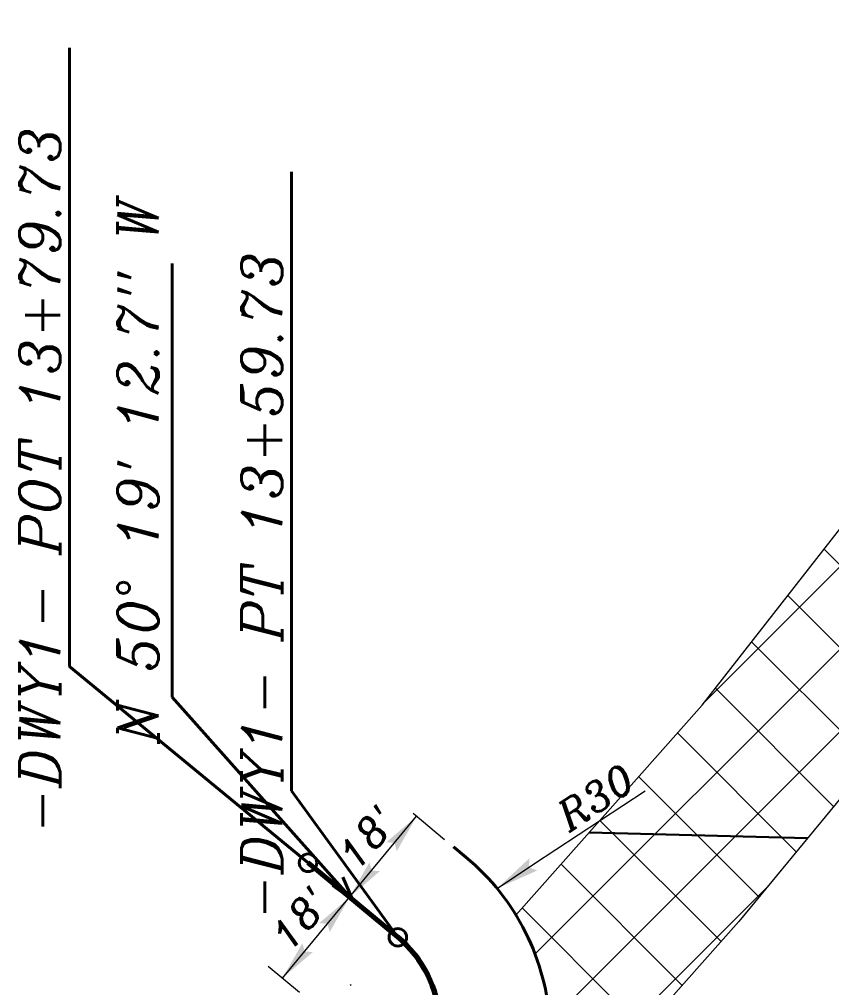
# Model space of a CAD drawing. Extents: x 2081963 to 2085386, y 738291 to 742228.
# Drawn here: x 2083409.4 to 2083548.5, y 741583.6 to 741749.5 of the extents above; entities that cross this region are included whole.
import ezdxf
from ezdxf.enums import TextEntityAlignment as Align

# ---------------------------------------------------------------- set-up
doc = ezdxf.new("R2010")
doc.units = 0
doc.header["$MEASUREMENT"] = 0
for name, color, linetype, lineweight in [('Pattern 3', 1, 'Continuous', 30), ('Prop Dimension', 7, 'Continuous', 13), ('Prop EOT', 3, 'Continuous', 40), ('Prop Horizontal Alignment', 2, 'Continuous', 70), ('Prop Horizontal Alignment Direction Label', 2, 'Continuous', 40), ('Prop Horizontal Alignment Station Label', 2, 'Continuous', 40), ('Prop Rem of Exist Asph Pvmt', 9, 'Continuous', 13), ('Prop Terminator CELL', 7, 'Continuous', 0)]:
    doc.layers.add(name, color=color, linetype=linetype, lineweight=lineweight)
doc.styles.add('Style-ITALICS', font='ITALICS.shx')
doc.dimstyles.new('EDIMENPLAN', dxfattribs={"dimtxt": 5, "dimasz": 7.5, "dimexe": 2.5, "dimexo": 2.5, "dimgap": 1.25, "dimtad": 1, "dimdec": 0, "dimzin": 11, "dimdsep": 46, "dimtxsty": 'Style-ITALICS', "dimblk": 'Terminator_0.3', "dimcen": 0.09, "dimclrd": 7, "dimclre": 7, "dimclrt": 7, "dimadec": 4, "dimazin": 3, "dimtfac": 1, "dimtdec": 0, "dimtofl": 0, "dimtmove": 0, "dimatfit": 1, "dimldrblk": 'Terminator_0.3', "dimfxl": 1, "dimtzin": 11, "dimlwd": 13, "dimlwe": 13, "dimarcsym": 0})

# ---------------------------------------------------------------- blocks, each defined once
blk = doc.blocks.new('Terminator_80')
at = {"layer": 'Prop Terminator CELL', "color": 1, "linetype": 'Continuous', "lineweight": 0}
blk.add_solid([(-9, 1.55), (0, 0), (-7.9, 0), (-9.05, -1.6)], dxfattribs=at)
blk = doc.blocks.new('Terminator_81')
at = {"layer": 'Prop Terminator CELL', "color": 1, "linetype": 'Continuous', "lineweight": 0}
blk.add_solid([(-9, 1.55), (0, 0), (-7.9, 0), (-9.05, -1.6)], dxfattribs=at)
blk = doc.blocks.new('*U357')
at = {"layer": 'Prop Dimension'}
blk.add_line((-8.997068, -4.284025), (8.996892, -3.817762), dxfattribs=at)
at = {"layer": 'Prop Terminator CELL', "color": 1, "linetype": 'Continuous', "lineweight": 0, "xscale": 0.75, "yscale": 0.75, "zscale": 0.75}
for name, p, rotation in [('Terminator_80', (-8.997068, -4.284025), 181.484329), ('Terminator_81', (8.996892, -3.817762), 1.484329)]:
    blk.add_blockref(name, p, dxfattribs=dict(at, rotation=rotation))
at = {"layer": 'Prop Dimension', "style": 'Style-ITALICS'}
blk.add_text("18'", height=5, rotation=1.484327, dxfattribs=at).set_placement((0.625936, 0.178758), align=Align.MIDDLE_CENTER)
blk = doc.blocks.new('Terminator_0.3')
at = {"color": 1, "linetype": 'Continuous', "lineweight": 0}
blk.add_line((0, 0), (-1, 0), dxfattribs=at)
at = {"layer": 'Prop Terminator CELL', "color": 1, "linetype": 'Continuous', "lineweight": 0}
blk.add_solid([(-0.994446, 0.164021), (0, 0), (-0.872902, 0), (-0.99997, -0.169312)], dxfattribs=at)
blk = doc.blocks.new('*D361')
at = {"layer": 'Defpoints', "color": 0, "linetype": 'Continuous', "transparency": 16777216}
for p in [(2083491.186392, 741600.629883), (2083466.151058, 741584.10015)]:
    blk.add_point(p, dxfattribs=at)
at = {"layer": 'Prop Dimension', "color": 7, "linetype": 'Continuous', "lineweight": 13, "transparency": 16777216}
for p, q in [((2083497.445225, 741604.762316), (2083516.552881, 741617.378262)), ((2083466.075952, 741584.050561), (2083466.226164, 741584.14974)), ((2083466.200647, 741584.025044), (2083466.101469, 741584.175256))]:
    blk.add_line(p, q, dxfattribs=at)
at = {"layer": 'Prop Dimension', "color": 7, "linetype": 'Continuous', "lineweight": 13, "transparency": 16777216, "xscale": 7.5, "yscale": 7.5, "zscale": 7.5, "rotation": 213.435031}
blk.add_blockref('Terminator_0.3', (2083491.186392, 741600.629883), dxfattribs=at)
at = {"layer": 'Prop Dimension', "color": 7, "linetype": 'Continuous', "lineweight": 13, "transparency": 16777216, "insert": (2083508.062254, 741616.265922), "char_height": 5, "attachment_point": 5, "rotation": 33.43503214, "style": 'Style-ITALICS'}
blk.add_mtext('R30', dxfattribs=at)

msp = doc.modelspace()

# ---------------------------------------------------------------- hatches: boundary and pattern name
at = {"layer": 'Prop Rem of Exist Asph Pvmt'}
h = msp.add_hatch(dxfattribs=at)
h.set_pattern_fill('CROSSHATCH', style=0, pattern_type=2)
h.set_pattern_definition([(45, (2083507.605, 741641.739), (-7.07107, 7.07107), []), (315, (2083507.605, 741641.739), (7.07107, 7.07107), [])])
h.paths.add_polyline_path([(2083488.7, 741547.03, 0.345438), (2083494.43, 741596.08), (2083526.32, 741632.03), (2083555.76, 741669.72), (2083562.75, 741677.28), (2083567.8, 741684.37), (2083593.94, 741723.7), (2083617.28, 741762.87), (2083634.85, 741795.83), (2083629.25, 741762.36), (2083620.85, 741714.98), (2083616.31, 741707.54), (2083589.71, 741668.05), (2083562.16, 741630.85), (2083532.62, 741594.99), (2083501.67, 741560.1)])

# ---------------------------------------------------------------- linework, layer by layer
at = {"layer": 'Pattern 3'}
msp.add_line((2083506.94, 741610.19), (2083544.37, 741609.25), dxfattribs=at)
at = {"layer": 'Prop Dimension'}
for p, q in [((2083476.79, 741613.5), (2083482.18, 741609.03)), ((2083451.96, 741587.33), (2083457.34, 741582.86))]:
    msp.add_line(p, q, dxfattribs=at)
at = {"layer": 'Prop EOT'}
msp.add_line((2083483.72, 741607.75), (2083485.84, 741605.99), dxfattribs=at)
msp.add_arc((2083460.3, 741575.21), 40, 315.2239, 50.3202, dxfattribs=at)
at = {"layer": 'Prop Horizontal Alignment'}
msp.add_line((2083474.2, 741592.26), (2083458.81, 741605.03), dxfattribs=at)
msp.add_arc((2083461.43, 741576.87), 20, 315.5874, 50.3202, dxfattribs=at)
at = {"layer": 'Prop Horizontal Alignment Station Label', "color": 2, "linetype": 'Continuous', "lineweight": 40}
for p, q in [((2083417.98, 741744.65), (2083417.98, 741638.62)), ((2083455.99, 741723.37), (2083455.99, 741617.34)), ((2083435.54, 741707.69), (2083435.54, 741633.41)), ((2083417.98, 741638.62), (2083458.81, 741605.03)), ((2083435.54, 741633.41), (2083466.51, 741598.65)), ((2083455.99, 741617.34), (2083474.2, 741592.26)), ((2083466.51, 741598.65), (2083464.75, 741602.54)), ((2083466.51, 741598.65), (2083463.03, 741601.12))]:
    msp.add_line(p, q, dxfattribs=at)
for centre in [(2083458.81, 741605.03), (2083474.2, 741592.26)]:
    msp.add_circle(centre, 1.5, dxfattribs=at)
at = {"layer": 'Prop Rem of Exist Asph Pvmt', "color": 7, "flags": 128}
msp.add_lwpolyline([(2083488.7, 741547.03, 0.345438), (2083494.43, 741596.08), (2083526.32, 741632.03), (2083555.76, 741669.72), (2083562.75, 741677.28), (2083567.8, 741684.37), (2083593.94, 741723.7), (2083617.28, 741762.87), (2083634.85, 741795.83), (2083629.25, 741762.36), (2083620.85, 741714.98), (2083616.31, 741707.54), (2083589.71, 741668.05), (2083562.16, 741630.85), (2083532.62, 741594.99), (2083501.67, 741560.1), (2083488.7, 741547.03)], format="xyb", close=True, dxfattribs=at)

# ---------------------------------------------------------------- block references
at = {"layer": 'Prop Dimension', "rotation": 48.835873}
for p in [(2083468.62, 741608.73), (2083457.13, 741594.87)]:
    msp.add_blockref('*U357', p, dxfattribs=at)

# ---------------------------------------------------------------- texts
at = {"layer": 'Prop Horizontal Alignment Direction Label', "linetype": 'Continuous', "style": 'Style-ITALICS'}
msp.add_text('N 50%%d 19\' 12.7" W', height=7, rotation=90, dxfattribs=at).set_placement((2083433.2, 741672.22), align=Align.CENTER)
at = {"layer": 'Prop Horizontal Alignment Station Label', "color": 2, "linetype": 'Continuous', "lineweight": 40, "style": 'Style-ITALICS'}
for s, p in [('-DWY1- POT 13+79.73', (2083416.37, 741731.22)), ('-DWY1- PT 13+59.73', (2083454.39, 741709.83))]:
    msp.add_text(s, height=7, rotation=90, dxfattribs=at).set_placement(p, align=Align.RIGHT)

# ---------------------------------------------------------------- dimensions: what is measured, and where the dimension line sits
at = {"layer": 'Prop Dimension', "color": 7, "linetype": 'Continuous', "lineweight": 13}
dim = msp.add_radius_dim(center=(2083466.15, 741584.1), mpoint=(2083491.19, 741600.63), dimstyle='EDIMENPLAN', override={"dimse2": 1}, dxfattribs=at)
dim.commit()
dim.dimension.update_dxf_attribs({"geometry": '*D361', "text_midpoint": (2083510.13, 741613.14), "dimtype": 164})

doc.saveas('drawing.dxf')
